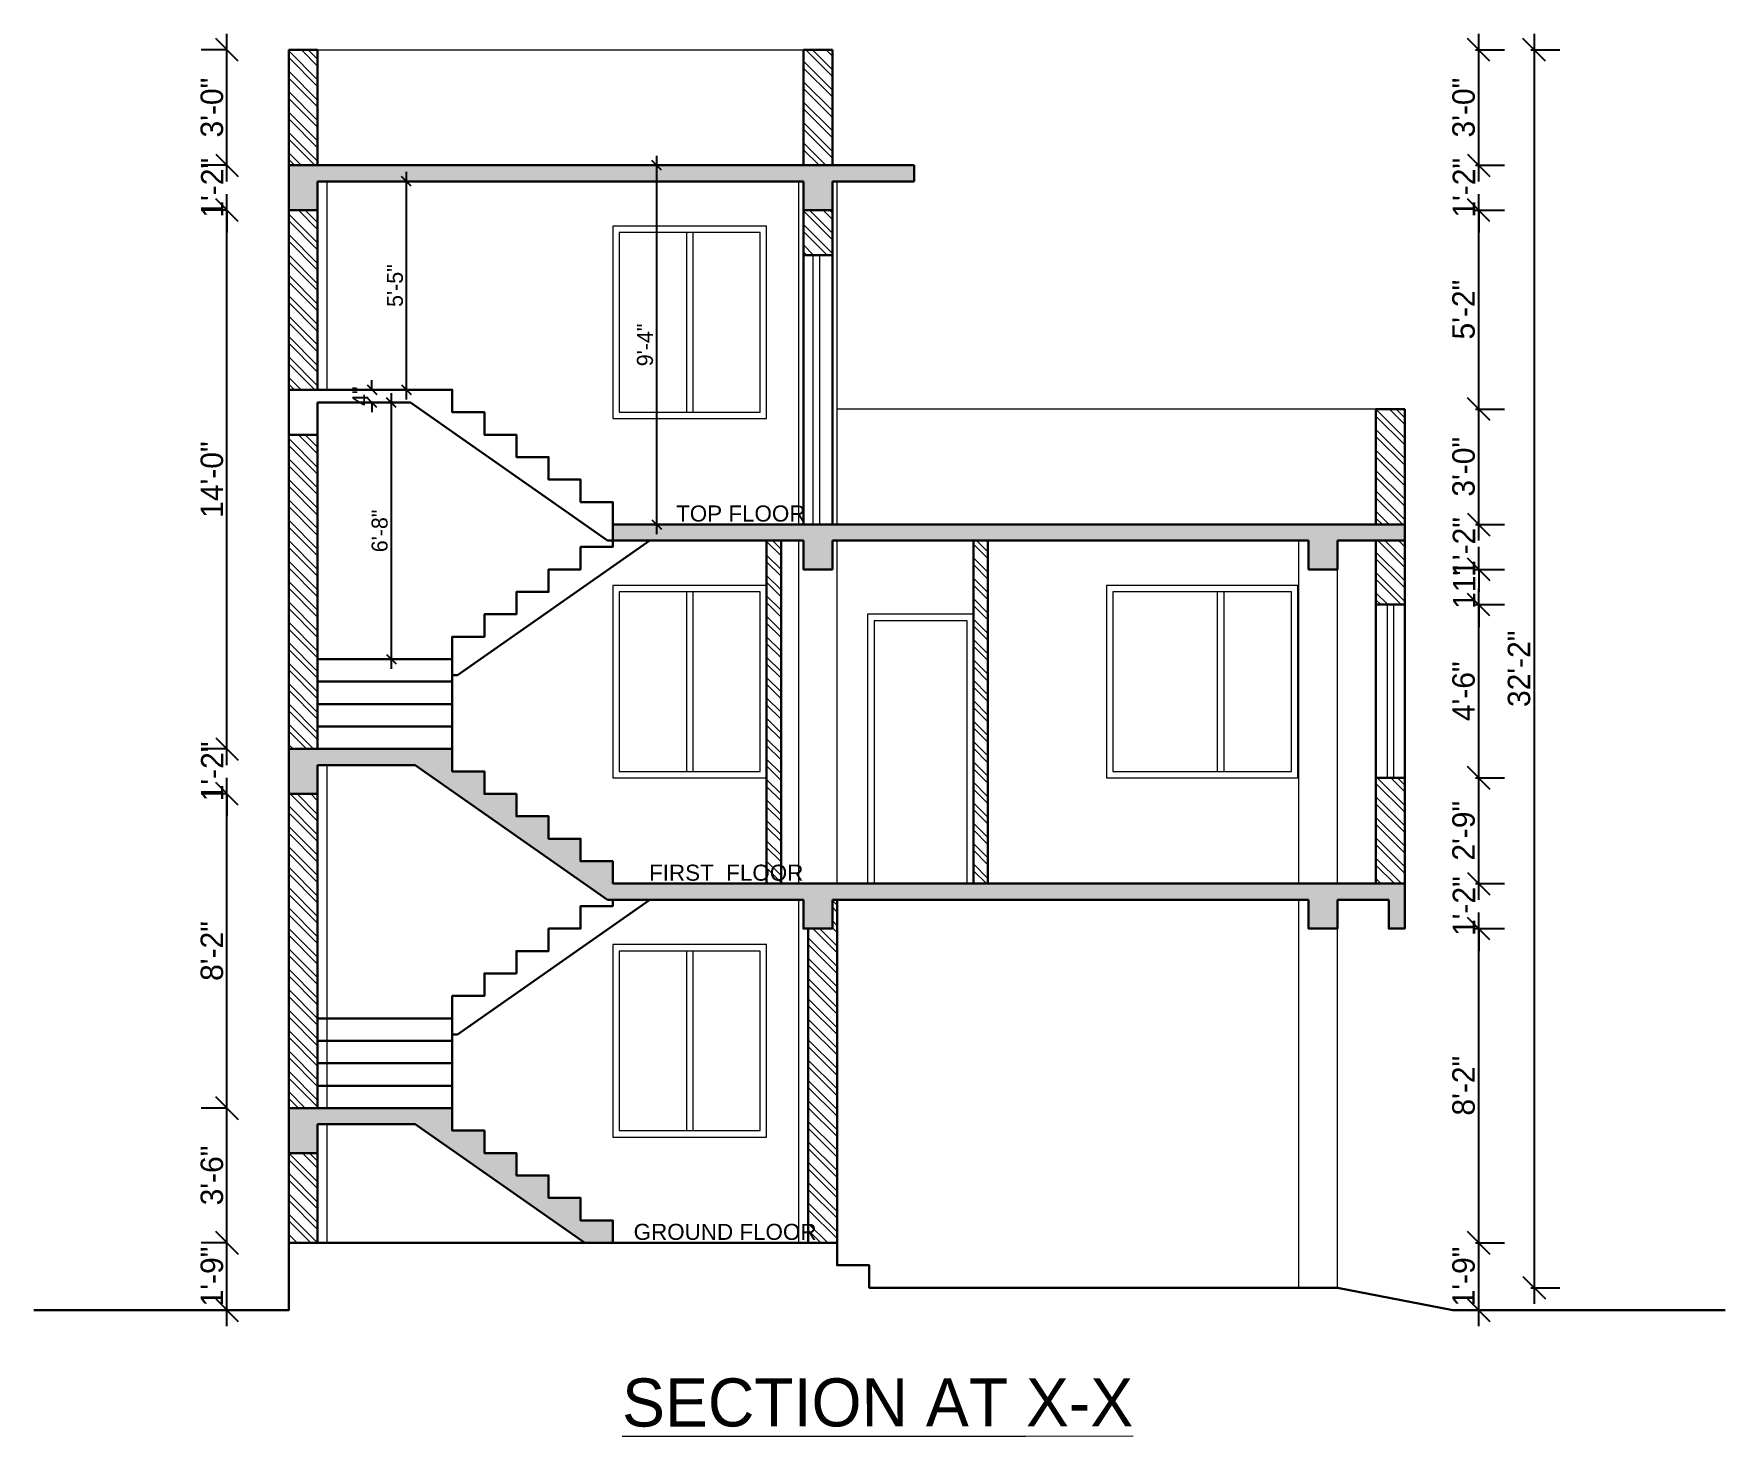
# Model space of a CAD drawing. Header units: inches. Extents: x 28835 to 36795, y -18828 to -9750.
# Drawn here: x 30045 to 30572, y -14167 to -13730 of the extents above; entities that cross this region are included whole.
import ezdxf

# ---------------------------------------------------------------- set-up
doc = ezdxf.new("R2010")
doc.units = ezdxf.units.IN
doc.header["$LTSCALE"] = 12
doc.header["$MEASUREMENT"] = 0
doc.layers.add('06. Text', color=114, linetype='Continuous')
for name, color, linetype, lineweight in [('dim', 85, 'Continuous', 9), ('dimention', 5, 'Continuous', 9), ('ele final', 145, 'Continuous', 20), ('Ha2', 31, 'Continuous', 0), ('Text', 7, 'Continuous', 5), ('Wall', 1, 'Continuous', 30), ('window', 6, 'Continuous', 9)]:
    doc.layers.add(name, color=color, linetype=linetype, lineweight=lineweight)
doc.styles.add('Bijay', font='', dxfattribs={"height": 8})
doc.styles.add('Times', font='GOTHIC.TTF')
doc.styles.get('Bijay').set_extended_font_data('Serifa BT')
doc.dimstyles.new('D50', dxfattribs={"dimtxt": 5, "dimasz": 3, "dimexe": 4, "dimexo": 12, "dimgap": 1, "dimtad": 1, "dimdec": 0, "dimzin": 3, "dimdsep": 46, "dimlunit": 4, "dimtxsty": 'Times', "dimblk": 'OBLIQUE', "dimcen": 0, "dimdle": 3, "dimaunit": 1, "dimadec": 3, "dimazin": 0, "dimtfac": 1, "dimtdec": 0, "dimtix": 1, "dimtofl": 0, "dimtmove": 1, "dimatfit": 0, "dimldrblk": 'OBLIQUE', "dimfxl": 12, "dimfxlon": 1, "dimtolj": 1, "dimtzin": 0, "dimarcsym": 0})
doc.dimstyles.new('D75', dxfattribs={"dimtxt": 7, "dimasz": 7, "dimexe": 8, "dimexo": 24, "dimgap": 1, "dimtad": 1, "dimdec": 1, "dimzin": 3, "dimdsep": 46, "dimlunit": 4, "dimtxsty": 'Times', "dimblk": 'OBLIQUE', "dimcen": 0, "dimdle": 5, "dimaunit": 1, "dimadec": 3, "dimazin": 0, "dimtfac": 1, "dimtdec": 1, "dimtix": 1, "dimtofl": 0, "dimtmove": 1, "dimatfit": 0, "dimldrblk": 'OBLIQUE', "dimfxl": 1, "dimfxlon": 1, "dimtolj": 1, "dimtzin": 0, "dimarcsym": 0})
pattern_1 = [(315, (-5899.7677, 9202.587), (3.1819805, 3.1819805), []), (315, (-5899.7677, 9200.4655), (3.1819805, 3.1819805), [])]

# ---------------------------------------------------------------- blocks, each defined once
blk = doc.blocks.new('_Oblique')
at = {"color": 0, "linetype": 'ByBlock', "lineweight": -2}
blk.add_line((-0.5, -0.5), (0.5, 0.5), dxfattribs=at)
blk = doc.blocks.new('*D866')
at = {"layer": 'Defpoints', "color": 0, "transparency": 16777216}
for p in [(30302.99, -14107.19), (30495.51, -14107.19), (30494.99, -14128.19)]:
    blk.add_point(p, dxfattribs=at)
at = {"layer": 'dimention', "color": 0, "lineweight": -2, "transparency": 16777216}
for p, q in [((30494.51, -14107.19), (30503.51, -14107.19)), ((30495.51, -14133.19), (30495.51, -14102.19)), ((30495.51, -14128.19), (30503.51, -14128.19))]:
    blk.add_line(p, q, dxfattribs=at)
at = {"layer": 'dimention', "color": 0, "lineweight": -2, "transparency": 16777216, "xscale": 7, "yscale": 7, "zscale": 7}
for p, rotation in [((30495.51, -14107.19), 90), ((30495.51, -14128.19), 270)]:
    blk.add_blockref('_Oblique', p, dxfattribs=dict(at, rotation=rotation))
at = {"layer": 'dimention', "color": 0, "transparency": 16777216, "insert": (30490.83, -14117.69), "char_height": 7, "attachment_point": 5, "rotation": 90, "style": 'Times'}
blk.add_mtext('\\A1;1\'-9"', dxfattribs=at)
blk = doc.blocks.new('*D867')
at = {"layer": 'Defpoints', "color": 0, "transparency": 16777216}
for p in [(30458.99, -14009.19), (30495.51, -14009.19), (30302.99, -14107.19)]:
    blk.add_point(p, dxfattribs=at)
at = {"layer": 'dimention', "color": 0, "lineweight": -2, "transparency": 16777216}
for p, q in [((30495.51, -14112.19), (30495.51, -14004.19)), ((30494.51, -14009.19), (30503.51, -14009.19)), ((30494.51, -14107.19), (30503.51, -14107.19))]:
    blk.add_line(p, q, dxfattribs=at)
at = {"layer": 'dimention', "color": 0, "lineweight": -2, "transparency": 16777216, "xscale": 7, "yscale": 7, "zscale": 7}
for p, rotation in [((30495.51, -14009.19), 90), ((30495.51, -14107.19), 270)]:
    blk.add_blockref('_Oblique', p, dxfattribs=dict(at, rotation=rotation))
at = {"layer": 'dimention', "color": 0, "transparency": 16777216, "insert": (30490.83, -14058.19), "char_height": 7, "attachment_point": 5, "rotation": 90, "style": 'Times'}
blk.add_mtext('\\A1;8\'-2"', dxfattribs=at)
blk = doc.blocks.new('*D869')
at = {"layer": 'Defpoints', "color": 0, "transparency": 16777216}
for p in [(30458.99, -13962.19), (30495.51, -13962.19), (30458.99, -13995.19)]:
    blk.add_point(p, dxfattribs=at)
at = {"layer": 'dimention', "color": 0, "lineweight": -2, "transparency": 16777216}
for p, q in [((30495.51, -14000.19), (30495.51, -13957.19)), ((30494.51, -13962.19), (30503.51, -13962.19)), ((30494.51, -13995.19), (30503.51, -13995.19))]:
    blk.add_line(p, q, dxfattribs=at)
at = {"layer": 'dimention', "color": 0, "lineweight": -2, "transparency": 16777216, "xscale": 7, "yscale": 7, "zscale": 7}
for p, rotation in [((30495.51, -13962.19), 90), ((30495.51, -13995.19), 270)]:
    blk.add_blockref('_Oblique', p, dxfattribs=dict(at, rotation=rotation))
at = {"layer": 'dimention', "color": 0, "transparency": 16777216, "insert": (30490.83, -13978.69), "char_height": 7, "attachment_point": 5, "rotation": 90, "style": 'Times'}
blk.add_mtext('\\A1;2\'-9"', dxfattribs=at)
blk = doc.blocks.new('*D868')
at = {"layer": 'Defpoints', "color": 0, "transparency": 16777216}
for p in [(30458.99, -13995.19), (30495.51, -13995.19), (30458.99, -14009.19)]:
    blk.add_point(p, dxfattribs=at)
at = {"layer": 'dimention', "color": 0, "lineweight": -2, "transparency": 16777216}
for p, q in [((30495.51, -13995.19), (30495.51, -13988.19)), ((30494.51, -13995.19), (30503.51, -13995.19)), ((30494.51, -14009.19), (30503.51, -14009.19)), ((30495.51, -14009.19), (30495.51, -14016.19))]:
    blk.add_line(p, q, dxfattribs=at)
at = {"layer": 'dimention', "color": 0, "lineweight": -2, "transparency": 16777216, "xscale": 7, "yscale": 7, "zscale": 7}
for p, rotation in [((30495.51, -13995.19), 270), ((30495.51, -14009.19), 90)]:
    blk.add_blockref('_Oblique', p, dxfattribs=dict(at, rotation=rotation))
at = {"layer": 'dimention', "color": 0, "transparency": 16777216, "insert": (30490.92, -14002.19), "char_height": 7, "attachment_point": 5, "rotation": 90, "style": 'Times'}
blk.add_mtext('\\A1;1\'-2"', dxfattribs=at)
blk = doc.blocks.new('*D871')
at = {"layer": 'Defpoints', "color": 0, "transparency": 16777216}
for p in [(30458.99, -13897.19), (30495.51, -13897.19), (30458.99, -13908.19)]:
    blk.add_point(p, dxfattribs=at)
at = {"layer": 'dimention', "color": 0, "lineweight": -2, "transparency": 16777216}
for p, q in [((30495.51, -13897.19), (30495.51, -13890.19)), ((30494.51, -13897.19), (30503.51, -13897.19)), ((30494.51, -13908.19), (30503.51, -13908.19)), ((30495.51, -13908.19), (30495.51, -13915.19))]:
    blk.add_line(p, q, dxfattribs=at)
at = {"layer": 'dimention', "color": 0, "lineweight": -2, "transparency": 16777216, "xscale": 7, "yscale": 7, "zscale": 7}
for p, rotation in [((30495.51, -13897.19), 270), ((30495.51, -13908.19), 90)]:
    blk.add_blockref('_Oblique', p, dxfattribs=dict(at, rotation=rotation))
at = {"layer": 'dimention', "color": 0, "transparency": 16777216, "insert": (30491.01, -13902.69), "char_height": 7, "attachment_point": 5, "rotation": 90, "style": 'Times'}
blk.add_mtext('\\A1;11"', dxfattribs=at)
blk = doc.blocks.new('*D870')
at = {"layer": 'Defpoints', "color": 0, "transparency": 16777216}
for p in [(30458.99, -13908.19), (30495.51, -13908.19), (30458.99, -13962.19)]:
    blk.add_point(p, dxfattribs=at)
at = {"layer": 'dimention', "color": 0, "lineweight": -2, "transparency": 16777216}
for p, q in [((30495.51, -13967.19), (30495.51, -13903.19)), ((30494.51, -13908.19), (30503.51, -13908.19)), ((30494.51, -13962.19), (30503.51, -13962.19))]:
    blk.add_line(p, q, dxfattribs=at)
at = {"layer": 'dimention', "color": 0, "lineweight": -2, "transparency": 16777216, "xscale": 7, "yscale": 7, "zscale": 7}
for p, rotation in [((30495.51, -13908.19), 90), ((30495.51, -13962.19), 270)]:
    blk.add_blockref('_Oblique', p, dxfattribs=dict(at, rotation=rotation))
at = {"layer": 'dimention', "color": 0, "transparency": 16777216, "insert": (30490.83, -13935.19), "char_height": 7, "attachment_point": 5, "rotation": 90, "style": 'Times'}
blk.add_mtext('\\A1;4\'-6"', dxfattribs=at)
blk = doc.blocks.new('*D872')
at = {"layer": 'Defpoints', "color": 0, "transparency": 16777216}
for p in [(30458.99, -13883.19), (30495.51, -13883.19), (30458.99, -13897.19)]:
    blk.add_point(p, dxfattribs=at)
at = {"layer": 'dimention', "color": 0, "lineweight": -2, "transparency": 16777216}
for p, q in [((30495.51, -13883.19), (30495.51, -13876.19)), ((30494.51, -13883.19), (30503.51, -13883.19)), ((30494.51, -13897.19), (30503.51, -13897.19)), ((30495.51, -13897.19), (30495.51, -13904.19))]:
    blk.add_line(p, q, dxfattribs=at)
at = {"layer": 'dimention', "color": 0, "lineweight": -2, "transparency": 16777216, "xscale": 7, "yscale": 7, "zscale": 7}
for p, rotation in [((30495.51, -13883.19), 270), ((30495.51, -13897.19), 90)]:
    blk.add_blockref('_Oblique', p, dxfattribs=dict(at, rotation=rotation))
at = {"layer": 'dimention', "color": 0, "transparency": 16777216, "insert": (30490.92, -13890.19), "char_height": 7, "attachment_point": 5, "rotation": 90, "style": 'Times'}
blk.add_mtext('\\A1;1\'-2"', dxfattribs=at)
blk = doc.blocks.new('*D873')
at = {"layer": 'Defpoints', "color": 0, "transparency": 16777216}
for p in [(30458.99, -13847.19), (30495.51, -13847.19), (30458.99, -13883.19)]:
    blk.add_point(p, dxfattribs=at)
at = {"layer": 'dimention', "color": 0, "lineweight": -2, "transparency": 16777216}
for p, q in [((30495.51, -13888.19), (30495.51, -13842.19)), ((30494.51, -13847.19), (30503.51, -13847.19)), ((30494.51, -13883.19), (30503.51, -13883.19))]:
    blk.add_line(p, q, dxfattribs=at)
at = {"layer": 'dimention', "color": 0, "lineweight": -2, "transparency": 16777216, "xscale": 7, "yscale": 7, "zscale": 7}
for p, rotation in [((30495.51, -13847.19), 90), ((30495.51, -13883.19), 270)]:
    blk.add_blockref('_Oblique', p, dxfattribs=dict(at, rotation=rotation))
at = {"layer": 'dimention', "color": 0, "transparency": 16777216, "insert": (30490.83, -13865.19), "char_height": 7, "attachment_point": 5, "rotation": 90, "style": 'Times'}
blk.add_mtext('\\A1;3\'-0"', dxfattribs=at)
blk = doc.blocks.new('*D874')
at = {"layer": 'Defpoints', "color": 0, "transparency": 16777216}
for p in [(30105.21, -14107.19), (30123.43, -14107.19), (30123.43, -14128.19)]:
    blk.add_point(p, dxfattribs=at)
at = {"layer": 'dimention', "color": 0, "lineweight": -2, "transparency": 16777216}
for p, q in [((30105.21, -14107.19), (30097.21, -14107.19)), ((30105.21, -14133.19), (30105.21, -14102.19)), ((30105.21, -14128.19), (30097.21, -14128.19))]:
    blk.add_line(p, q, dxfattribs=at)
at = {"layer": 'dimention', "color": 0, "lineweight": -2, "transparency": 16777216, "xscale": 7, "yscale": 7, "zscale": 7}
for p, rotation in [((30105.21, -14107.19), 90), ((30105.21, -14128.19), 270)]:
    blk.add_blockref('_Oblique', p, dxfattribs=dict(at, rotation=rotation))
at = {"layer": 'dimention', "color": 0, "transparency": 16777216, "insert": (30100.54, -14117.69), "char_height": 7, "attachment_point": 5, "rotation": 90, "style": 'Times'}
blk.add_mtext('\\A1;1\'-9"', dxfattribs=at)
blk = doc.blocks.new('*D875')
at = {"layer": 'Defpoints', "color": 0, "transparency": 16777216}
for p in [(30105.21, -14065.19), (30123.43, -14065.19), (30123.43, -14107.19)]:
    blk.add_point(p, dxfattribs=at)
at = {"layer": 'dimention', "color": 0, "lineweight": -2, "transparency": 16777216}
for p, q in [((30105.21, -14065.19), (30097.21, -14065.19)), ((30105.21, -14112.19), (30105.21, -14060.19)), ((30105.21, -14107.19), (30097.21, -14107.19))]:
    blk.add_line(p, q, dxfattribs=at)
at = {"layer": 'dimention', "color": 0, "lineweight": -2, "transparency": 16777216, "xscale": 7, "yscale": 7, "zscale": 7}
for p, rotation in [((30105.21, -14065.19), 90), ((30105.21, -14107.19), 270)]:
    blk.add_blockref('_Oblique', p, dxfattribs=dict(at, rotation=rotation))
at = {"layer": 'dimention', "color": 0, "transparency": 16777216, "insert": (30100.54, -14086.19), "char_height": 7, "attachment_point": 5, "rotation": 90, "style": 'Times'}
blk.add_mtext('\\A1;3\'-6"', dxfattribs=at)
blk = doc.blocks.new('*D876')
at = {"layer": 'Defpoints', "color": 0, "transparency": 16777216}
for p in [(30105.21, -13967.19), (30123.43, -13967.19), (30123.43, -14065.19)]:
    blk.add_point(p, dxfattribs=at)
at = {"layer": 'dimention', "color": 0, "lineweight": -2, "transparency": 16777216}
for p, q in [((30105.21, -14070.19), (30105.21, -13962.19)), ((30105.21, -13967.19), (30097.21, -13967.19)), ((30105.21, -14065.19), (30097.21, -14065.19))]:
    blk.add_line(p, q, dxfattribs=at)
at = {"layer": 'dimention', "color": 0, "lineweight": -2, "transparency": 16777216, "xscale": 7, "yscale": 7, "zscale": 7}
for p, rotation in [((30105.21, -13967.19), 90), ((30105.21, -14065.19), 270)]:
    blk.add_blockref('_Oblique', p, dxfattribs=dict(at, rotation=rotation))
at = {"layer": 'dimention', "color": 0, "transparency": 16777216, "insert": (30100.54, -14016.19), "char_height": 7, "attachment_point": 5, "rotation": 90, "style": 'Times'}
blk.add_mtext('\\A1;8\'-2"', dxfattribs=at)
blk = doc.blocks.new('*D877')
at = {"layer": 'Defpoints', "color": 0, "transparency": 16777216}
for p in [(30105.21, -13953.19), (30123.43, -13953.19), (30123.43, -13967.19)]:
    blk.add_point(p, dxfattribs=at)
at = {"layer": 'dimention', "color": 0, "lineweight": -2, "transparency": 16777216}
for p, q in [((30105.21, -13953.19), (30105.21, -13946.19)), ((30105.21, -13953.19), (30097.21, -13953.19)), ((30105.21, -13967.19), (30097.21, -13967.19)), ((30105.21, -13967.19), (30105.21, -13974.19))]:
    blk.add_line(p, q, dxfattribs=at)
at = {"layer": 'dimention', "color": 0, "lineweight": -2, "transparency": 16777216, "xscale": 7, "yscale": 7, "zscale": 7}
for p, rotation in [((30105.21, -13953.19), 270), ((30105.21, -13967.19), 90)]:
    blk.add_blockref('_Oblique', p, dxfattribs=dict(at, rotation=rotation))
at = {"layer": 'dimention', "color": 0, "transparency": 16777216, "insert": (30100.63, -13960.19), "char_height": 7, "attachment_point": 5, "rotation": 90, "style": 'Times'}
blk.add_mtext('\\A1;1\'-2"', dxfattribs=at)
blk = doc.blocks.new('*D878')
at = {"layer": 'Defpoints', "color": 0, "transparency": 16777216}
for p in [(30105.21, -13785.19), (30123.43, -13785.19), (30123.43, -13953.19)]:
    blk.add_point(p, dxfattribs=at)
at = {"layer": 'dimention', "color": 0, "lineweight": -2, "transparency": 16777216}
for p, q in [((30105.21, -13958.19), (30105.21, -13780.19)), ((30105.21, -13785.19), (30097.21, -13785.19)), ((30105.21, -13953.19), (30097.21, -13953.19))]:
    blk.add_line(p, q, dxfattribs=at)
at = {"layer": 'dimention', "color": 0, "lineweight": -2, "transparency": 16777216, "xscale": 7, "yscale": 7, "zscale": 7}
for p, rotation in [((30105.21, -13785.19), 90), ((30105.21, -13953.19), 270)]:
    blk.add_blockref('_Oblique', p, dxfattribs=dict(at, rotation=rotation))
at = {"layer": 'dimention', "color": 0, "transparency": 16777216, "insert": (30100.54, -13869.19), "char_height": 7, "attachment_point": 5, "rotation": 90, "style": 'Times'}
blk.add_mtext('\\A1;14\'-0"', dxfattribs=at)
blk = doc.blocks.new('*D879')
at = {"layer": 'Defpoints', "color": 0, "transparency": 16777216}
for p in [(30105.21, -13771.19), (30123.43, -13771.19), (30123.43, -13785.19)]:
    blk.add_point(p, dxfattribs=at)
at = {"layer": 'dimention', "color": 0, "lineweight": -2, "transparency": 16777216}
for p, q in [((30105.21, -13771.19), (30105.21, -13764.19)), ((30105.21, -13771.19), (30097.21, -13771.19)), ((30105.21, -13785.19), (30097.21, -13785.19)), ((30105.21, -13785.19), (30105.21, -13792.19))]:
    blk.add_line(p, q, dxfattribs=at)
at = {"layer": 'dimention', "color": 0, "lineweight": -2, "transparency": 16777216, "xscale": 7, "yscale": 7, "zscale": 7}
for p, rotation in [((30105.21, -13771.19), 270), ((30105.21, -13785.19), 90)]:
    blk.add_blockref('_Oblique', p, dxfattribs=dict(at, rotation=rotation))
at = {"layer": 'dimention', "color": 0, "transparency": 16777216, "insert": (30100.63, -13778.19), "char_height": 7, "attachment_point": 5, "rotation": 90, "style": 'Times'}
blk.add_mtext('\\A1;1\'-2"', dxfattribs=at)
blk = doc.blocks.new('*D880')
at = {"layer": 'Defpoints', "color": 0, "transparency": 16777216}
for p in [(30105.21, -13735.19), (30123.43, -13735.19), (30123.43, -13771.19)]:
    blk.add_point(p, dxfattribs=at)
at = {"layer": 'dimention', "color": 0, "lineweight": -2, "transparency": 16777216}
for p, q in [((30105.21, -13776.19), (30105.21, -13730.19)), ((30105.21, -13735.19), (30097.21, -13735.19)), ((30105.21, -13771.19), (30097.21, -13771.19))]:
    blk.add_line(p, q, dxfattribs=at)
at = {"layer": 'dimention', "color": 0, "lineweight": -2, "transparency": 16777216, "xscale": 7, "yscale": 7, "zscale": 7}
for p, rotation in [((30105.21, -13735.19), 90), ((30105.21, -13771.19), 270)]:
    blk.add_blockref('_Oblique', p, dxfattribs=dict(at, rotation=rotation))
at = {"layer": 'dimention', "color": 0, "transparency": 16777216, "insert": (30100.54, -13753.19), "char_height": 7, "attachment_point": 5, "rotation": 90, "style": 'Times'}
blk.add_mtext('\\A1;3\'-0"', dxfattribs=at)
blk = doc.blocks.new('*D881')
at = {"layer": 'Defpoints', "color": 0, "ltscale": 12, "transparency": 16777216}
for p in [(30293.98, -13785.19), (30495.51, -13785.19), (30458.99, -13847.19)]:
    blk.add_point(p, dxfattribs=at)
at = {"layer": 'dimention', "color": 0, "lineweight": -2, "ltscale": 12, "transparency": 16777216}
for p, q in [((30495.51, -13852.19), (30495.51, -13780.19)), ((30494.51, -13785.19), (30503.51, -13785.19)), ((30494.51, -13847.19), (30503.51, -13847.19))]:
    blk.add_line(p, q, dxfattribs=at)
at = {"layer": 'dimention', "color": 0, "lineweight": -2, "ltscale": 12, "transparency": 16777216, "xscale": 7, "yscale": 7, "zscale": 7}
for p, rotation in [((30495.51, -13785.19), 90), ((30495.51, -13847.19), 270)]:
    blk.add_blockref('_Oblique', p, dxfattribs=dict(at, rotation=rotation))
at = {"layer": 'dimention', "color": 0, "ltscale": 12, "transparency": 16777216, "insert": (30490.83, -13816.19), "char_height": 7, "attachment_point": 5, "rotation": 90, "style": 'Times'}
blk.add_mtext('\\A1;5\'-2"', dxfattribs=at)
blk = doc.blocks.new('*D882')
at = {"layer": 'Defpoints', "color": 0, "ltscale": 12, "transparency": 16777216}
for p in [(30319.48, -13771.19), (30495.51, -13771.19), (30293.98, -13785.19)]:
    blk.add_point(p, dxfattribs=at)
at = {"layer": 'dimention', "color": 0, "lineweight": -2, "ltscale": 12, "transparency": 16777216}
for p, q in [((30495.51, -13771.19), (30495.51, -13764.19)), ((30494.51, -13771.19), (30503.51, -13771.19)), ((30494.51, -13785.19), (30503.51, -13785.19)), ((30495.51, -13785.19), (30495.51, -13792.19))]:
    blk.add_line(p, q, dxfattribs=at)
at = {"layer": 'dimention', "color": 0, "lineweight": -2, "ltscale": 12, "transparency": 16777216, "xscale": 7, "yscale": 7, "zscale": 7}
for p, rotation in [((30495.51, -13771.19), 270), ((30495.51, -13785.19), 90)]:
    blk.add_blockref('_Oblique', p, dxfattribs=dict(at, rotation=rotation))
at = {"layer": 'dimention', "color": 0, "ltscale": 12, "transparency": 16777216, "insert": (30490.92, -13778.19), "char_height": 7, "attachment_point": 5, "rotation": 90, "style": 'Times'}
blk.add_mtext('\\A1;1\'-2"', dxfattribs=at)
blk = doc.blocks.new('*D883')
at = {"layer": 'Defpoints', "color": 0, "ltscale": 12, "transparency": 16777216}
for p in [(30293.98, -13735.19), (30495.51, -13735.19), (30319.48, -13771.19)]:
    blk.add_point(p, dxfattribs=at)
at = {"layer": 'dimention', "color": 0, "lineweight": -2, "ltscale": 12, "transparency": 16777216}
for p, q in [((30495.51, -13776.19), (30495.51, -13730.19)), ((30494.51, -13735.19), (30503.51, -13735.19)), ((30494.51, -13771.19), (30503.51, -13771.19))]:
    blk.add_line(p, q, dxfattribs=at)
at = {"layer": 'dimention', "color": 0, "lineweight": -2, "ltscale": 12, "transparency": 16777216, "xscale": 7, "yscale": 7, "zscale": 7}
for p, rotation in [((30495.51, -13735.19), 90), ((30495.51, -13771.19), 270)]:
    blk.add_blockref('_Oblique', p, dxfattribs=dict(at, rotation=rotation))
at = {"layer": 'dimention', "color": 0, "ltscale": 12, "transparency": 16777216, "insert": (30490.83, -13753.19), "char_height": 7, "attachment_point": 5, "rotation": 90, "style": 'Times'}
blk.add_mtext('\\A1;3\'-0"', dxfattribs=at)
blk = doc.blocks.new('*D884')
at = {"layer": 'Defpoints', "color": 0, "ltscale": 12, "transparency": 16777216}
for p in [(30293.98, -13735.19), (30305.48, -14121.19), (30512.81, -14121.19)]:
    blk.add_point(p, dxfattribs=at)
at = {"layer": 'dimention', "color": 0, "lineweight": -2, "ltscale": 12, "transparency": 16777216}
for p, q in [((30512.81, -13730.19), (30512.81, -14126.19)), ((30511.81, -13735.19), (30520.81, -13735.19)), ((30511.81, -14121.19), (30520.81, -14121.19))]:
    blk.add_line(p, q, dxfattribs=at)
at = {"layer": 'dimention', "color": 0, "lineweight": -2, "ltscale": 12, "transparency": 16777216, "xscale": 7, "yscale": 7, "zscale": 7}
for p, rotation in [((30512.81, -13735.19), 90), ((30512.81, -14121.19), 270)]:
    blk.add_blockref('_Oblique', p, dxfattribs=dict(at, rotation=rotation))
at = {"layer": 'dimention', "color": 0, "ltscale": 12, "transparency": 16777216, "insert": (30508.13, -13928.19), "char_height": 7, "attachment_point": 5, "rotation": 90, "style": 'Times'}
blk.add_mtext('\\A1;32\'-2"', dxfattribs=at)
blk = doc.blocks.new('*D886')
at = {"layer": 'Defpoints', "color": 0, "ltscale": 12, "transparency": 16777216}
for p in [(30156.47, -13845.19), (30162.47, -13845.19), (30175.48, -13925.19)]:
    blk.add_point(p, dxfattribs=at)
at = {"layer": 'dim', "color": 0, "lineweight": -2, "ltscale": 12, "transparency": 16777216}
for p, q in [((30156.47, -13928.19), (30156.47, -13842.19)), ((30156.47, -13845.19), (30152.47, -13845.19)), ((30163.48, -13925.19), (30152.47, -13925.19))]:
    blk.add_line(p, q, dxfattribs=at)
at = {"layer": 'dim', "color": 0, "lineweight": -2, "ltscale": 12, "transparency": 16777216, "xscale": 3, "yscale": 3, "zscale": 3}
for p, rotation in [((30156.47, -13845.19), 90), ((30156.47, -13925.19), 270)]:
    blk.add_blockref('_Oblique', p, dxfattribs=dict(at, rotation=rotation))
at = {"layer": 'dim', "color": 0, "ltscale": 12, "transparency": 16777216, "insert": (30152.84, -13885.19), "char_height": 5, "attachment_point": 5, "rotation": 90, "style": 'Times'}
blk.add_mtext('\\A1;6\'-8"', dxfattribs=at)
blk = doc.blocks.new('*D887')
at = {"layer": 'Defpoints', "color": 0, "ltscale": 12, "transparency": 16777216}
for p in [(30161.16, -13776.19), (30175.48, -13776.19), (30175.48, -13841.19)]:
    blk.add_point(p, dxfattribs=at)
at = {"layer": 'dim', "color": 0, "lineweight": -2, "ltscale": 12, "transparency": 16777216}
for p, q in [((30161.16, -13844.19), (30161.16, -13773.19)), ((30163.48, -13776.19), (30157.16, -13776.19)), ((30163.48, -13841.19), (30157.16, -13841.19))]:
    blk.add_line(p, q, dxfattribs=at)
at = {"layer": 'dim', "color": 0, "lineweight": -2, "ltscale": 12, "transparency": 16777216, "xscale": 3, "yscale": 3, "zscale": 3}
for p, rotation in [((30161.16, -13776.19), 90), ((30161.16, -13841.19), 270)]:
    blk.add_blockref('_Oblique', p, dxfattribs=dict(at, rotation=rotation))
at = {"layer": 'dim', "color": 0, "ltscale": 12, "transparency": 16777216, "insert": (30157.6, -13808.69), "char_height": 5, "attachment_point": 5, "rotation": 90, "style": 'Times'}
blk.add_mtext('\\A1;5\'-5"', dxfattribs=at)
blk = doc.blocks.new('*D885')
at = {"layer": 'Defpoints', "color": 0, "ltscale": 12, "transparency": 16777216}
for p in [(30150.41, -13841.19), (30162.47, -13841.19), (30162.47, -13845.19)]:
    blk.add_point(p, dxfattribs=at)
at = {"layer": 'dim', "color": 0, "lineweight": -2, "ltscale": 12, "transparency": 16777216}
for p, q in [((30150.41, -13841.19), (30150.41, -13838.19)), ((30150.47, -13841.19), (30146.41, -13841.19)), ((30150.47, -13845.19), (30146.41, -13845.19)), ((30150.41, -13845.19), (30150.41, -13848.19))]:
    blk.add_line(p, q, dxfattribs=at)
at = {"layer": 'dim', "color": 0, "lineweight": -2, "ltscale": 12, "transparency": 16777216, "xscale": 3, "yscale": 3, "zscale": 3}
for p, rotation in [((30150.41, -13841.19), 270), ((30150.41, -13845.19), 90)]:
    blk.add_blockref('_Oblique', p, dxfattribs=dict(at, rotation=rotation))
at = {"layer": 'dim', "color": 0, "ltscale": 12, "transparency": 16777216, "insert": (30146.84, -13843.19), "char_height": 5, "attachment_point": 5, "rotation": 90, "style": 'Times'}
blk.add_mtext('\\A1;4"', dxfattribs=at)
blk = doc.blocks.new('*D888')
at = {"layer": 'Defpoints', "color": 0, "ltscale": 12, "transparency": 16777216}
for p in [(30225.48, -13771.19), (30239.21, -13771.19), (30225.48, -13883.19)]:
    blk.add_point(p, dxfattribs=at)
at = {"layer": 'dim', "color": 0, "lineweight": -2, "ltscale": 12, "transparency": 16777216}
for p, q in [((30239.21, -13886.19), (30239.21, -13768.19)), ((30237.48, -13771.19), (30243.21, -13771.19)), ((30237.48, -13883.19), (30243.21, -13883.19))]:
    blk.add_line(p, q, dxfattribs=at)
at = {"layer": 'dim', "color": 0, "lineweight": -2, "ltscale": 12, "transparency": 16777216, "xscale": 3, "yscale": 3, "zscale": 3}
for p, rotation in [((30239.21, -13771.19), 90), ((30239.21, -13883.19), 270)]:
    blk.add_blockref('_Oblique', p, dxfattribs=dict(at, rotation=rotation))
at = {"layer": 'dim', "color": 0, "ltscale": 12, "transparency": 16777216, "insert": (30235.58, -13827.19), "char_height": 5, "attachment_point": 5, "rotation": 90, "style": 'Times'}
blk.add_mtext('\\A1;9\'-4"', dxfattribs=at)

msp = doc.modelspace()

# ---------------------------------------------------------------- hatches: boundary and pattern name
at = {"layer": 'Ha2', "ltscale": 12}
h = msp.add_hatch(dxfattribs=at)
h.set_pattern_fill('ANSI32', color=256, scale=12, angle=270, style=0)
h.set_pattern_definition([(315, (-365.4214, -6162.211), (3.1819805, 3.1819805), []), (315, (-365.4214, -6164.3325), (3.1819805, 3.1819805), [])])
h.paths.add_polyline_path([(30133.48, -14079.19), (30124.48, -14079.19), (30124.48, -14107.19), (30133.48, -14107.19)])
h.paths.add_polyline_path([(30133.48, -13967.19), (30124.48, -13967.19), (30124.48, -14065.19), (30133.48, -14065.19)])
h.paths.add_polyline_path([(30133.48, -13735.19), (30124.48, -13735.19), (30124.48, -13771.19), (30133.48, -13771.19)])
h.paths.add_polyline_path([(30124.48, -13841.19), (30133.48, -13841.19), (30133.48, -13785.19), (30124.48, -13785.19)])
h.paths.add_polyline_path([(30133.48, -13855.19), (30124.48, -13855.19), (30124.48, -13953.19), (30133.48, -13953.19)])
h = msp.add_hatch(dxfattribs=at)
h.set_pattern_fill('ANSI32', color=256, scale=12, angle=270, style=0)
h.set_pattern_definition(pattern_1)
h.paths.add_polyline_path([(30293.98, -13735.19), (30284.98, -13735.19), (30284.98, -13771.19), (30293.98, -13771.19)])
for points in [[(30319.48, -13771.19), (30124.48, -13771.19), (30124.48, -13785.19), (30133.48, -13785.19), (30133.48, -13776.19), (30284.98, -13776.19), (30284.98, -13785.19), (30293.98, -13785.19), (30293.98, -13776.19), (30319.48, -13776.19)], [(30472.48, -13883.19), (30225.48, -13883.19), (30225.48, -13888.19), (30284.98, -13888.19), (30284.98, -13897.19), (30293.98, -13897.19), (30293.98, -13888.19), (30442.48, -13888.19), (30442.48, -13897.19), (30451.48, -13897.19), (30451.48, -13888.19), (30472.48, -13888.19)], [(30472.48, -13995.19), (30225.48, -13995.19), (30225.48, -13988.19), (30215.48, -13988.19), (30215.48, -13981.19), (30205.48, -13981.19), (30205.48, -13974.19), (30195.48, -13974.19), (30195.48, -13967.19), (30185.48, -13967.19), (30185.48, -13960.19), (30175.48, -13960.19), (30175.48, -13953.19), (30124.48, -13953.19), (30124.48, -13967.19), (30133.48, -13967.19), (30133.48, -13958.19), (30163.9, -13958.19), (30223.9, -14000.19), (30284.98, -14000.19), (30284.98, -14009.19), (30293.98, -14009.19), (30293.98, -14000.19), (30442.48, -14000.19), (30442.48, -14009.19), (30451.48, -14009.19), (30451.48, -14000.19), (30467.48, -14000.19), (30467.48, -14009.19), (30472.48, -14009.19)], [(30185.48, -14072.19), (30175.48, -14072.19), (30175.48, -14065.19), (30124.48, -14065.19), (30124.48, -14079.19), (30133.48, -14079.19), (30133.48, -14070.19), (30163.9, -14070.19), (30216.76, -14107.19), (30225.48, -14107.19), (30225.48, -14100.19), (30215.48, -14100.19), (30215.48, -14093.19), (30205.48, -14093.19), (30205.48, -14086.19), (30195.48, -14086.19), (30195.48, -14079.19), (30185.48, -14079.19)]]:
    msp.add_hatch(color=256, dxfattribs=at).paths.add_polyline_path(points)
h = msp.add_hatch(dxfattribs=at)
h.set_pattern_fill('ANSI32', color=256, scale=12, angle=270, style=0)
h.set_pattern_definition(pattern_1)
h.paths.add_polyline_path([(30293.98, -13785.19), (30284.98, -13785.19), (30284.98, -13799.19), (30293.98, -13799.19)])
h = msp.add_hatch(dxfattribs=at)
h.set_pattern_fill('ANSI32', color=256, scale=12, angle=270, style=0)
h.set_pattern_definition(pattern_1)
h.paths.add_polyline_path([(30472.48, -13847.19), (30463.48, -13847.19), (30463.48, -13883.19), (30472.48, -13883.19)])
h = msp.add_hatch(dxfattribs=at)
h.set_pattern_fill('ANSI32', color=256, scale=12, angle=270, style=0)
h.set_pattern_definition(pattern_1)
h.paths.add_polyline_path([(30277.98, -13888.19), (30273.48, -13888.19), (30273.48, -13995.19), (30277.98, -13995.19)])
h.paths.add_polyline_path([(30342.48, -13888.19), (30337.98, -13888.19), (30337.98, -13995.19), (30342.48, -13995.19)])
h.paths.add_polyline_path([(30235.91, -13987.96), (30285.87, -13987.96), (30285.87, -13995.63), (30235.91, -13995.63)], flags=9)
h = msp.add_hatch(dxfattribs=at)
h.set_pattern_fill('ANSI32', color=256, scale=12, angle=270, style=0)
h.set_pattern_definition(pattern_1)
h.paths.add_polyline_path([(30472.48, -13888.19), (30463.48, -13888.19), (30463.48, -13908.19), (30472.48, -13908.19)])
h.paths.add_polyline_path([(30472.48, -13962.19), (30463.48, -13962.19), (30463.48, -13995.19), (30472.48, -13995.19)])
h = msp.add_hatch(dxfattribs=at)
h.set_pattern_fill('ANSI32', color=256, scale=12, angle=270, style=0)
h.set_pattern_definition([(315, (6908.372, -3610.048), (3.1819805, 3.1819805), []), (315, (6908.372, -3612.1694), (3.1819805, 3.1819805), [])])
h.paths.add_polyline_path([(30295.48, -14000.19), (30293.98, -14000.19), (30293.98, -14009.19), (30286.48, -14009.19), (30286.48, -14107.19), (30295.48, -14107.19)])

# ---------------------------------------------------------------- linework, layer by layer
at = {"layer": 'ele final', "ltscale": 12}
for p, q in [((30133.48, -13735.19), (30284.98, -13735.19)), ((30136.48, -13841.19), (30136.48, -13776.19)), ((30283.48, -13883.19), (30283.48, -13776.19)), ((30295.48, -13883.19), (30295.48, -13776.19)), ((30463.48, -13847.19), (30295.48, -13847.19)), ((30283.48, -13995.19), (30283.48, -13888.19)), ((30295.48, -13995.19), (30295.48, -13888.19)), ((30439.48, -13995.19), (30439.48, -13888.19)), ((30451.48, -13995.19), (30451.48, -13888.19)), ((30136.48, -14065.19), (30136.48, -13958.19)), ((30283.48, -14107.19), (30283.48, -14000.19)), ((30439.48, -14121.19), (30439.48, -14000.19)), ((30451.48, -14121.19), (30451.48, -14009.19)), ((30136.48, -14107.19), (30136.48, -14070.19))]:
    msp.add_line(p, q, dxfattribs=at)
at = {"layer": 'Wall'}
for p, q in [((30124.48, -14128.19), (30124.48, -13735.19)), ((30133.48, -13771.19), (30133.48, -13735.19)), ((30133.48, -13841.19), (30133.48, -13776.19)), ((30463.48, -13883.19), (30463.48, -13847.19)), ((30472.48, -13883.19), (30472.48, -13847.19)), ((30133.48, -13953.19), (30133.48, -13855.19)), ((30133.48, -14065.19), (30133.48, -13958.19)), ((30133.48, -14107.19), (30133.48, -14070.19))]:
    msp.add_line(p, q, dxfattribs=at)
at = {"layer": 'Wall', "ltscale": 12}
for p, q in [((30133.48, -13735.19), (30124.48, -13735.19)), ((30284.98, -13771.19), (30284.98, -13735.19)), ((30293.98, -13735.19), (30284.98, -13735.19)), ((30293.98, -13771.19), (30293.98, -13735.19)), ((30124.48, -13771.19), (30319.48, -13771.19)), ((30319.48, -13771.19), (30319.48, -13776.19)), ((30133.48, -13776.19), (30284.98, -13776.19)), ((30284.98, -13883.19), (30284.98, -13776.19)), ((30293.98, -13776.19), (30319.48, -13776.19)), ((30293.98, -13883.19), (30293.98, -13776.19)), ((30284.98, -13799.19), (30293.98, -13799.19)), ((30463.48, -13847.19), (30472.48, -13847.19)), ((30225.48, -13883.19), (30472.48, -13883.19)), ((30472.48, -13995.19), (30472.48, -13883.19)), ((30225.48, -13888.19), (30284.98, -13888.19)), ((30273.48, -13888.19), (30273.48, -13995.19)), ((30277.98, -13888.19), (30277.98, -13995.19)), ((30293.98, -13888.19), (30442.48, -13888.19)), ((30337.98, -13995.19), (30337.98, -13888.19)), ((30342.48, -13995.19), (30342.48, -13888.19)), ((30451.48, -13888.19), (30472.48, -13888.19)), ((30463.48, -13995.19), (30463.48, -13888.19)), ((30463.48, -13908.19), (30472.48, -13908.19)), ((30175.48, -13918.19), (30175.48, -13960.19)), ((30463.48, -13962.19), (30472.48, -13962.19)), ((30225.48, -13995.19), (30472.48, -13995.19)), ((30472.48, -14000.19), (30472.48, -13995.19)), ((30295.48, -14107.19), (30295.48, -14000.19)), ((30286.48, -14107.19), (30286.48, -14009.19)), ((30175.48, -14030.19), (30175.48, -14072.19))]:
    msp.add_line(p, q, dxfattribs=at)
for points in [[(30133.48, -13776.19), (30133.48, -13785.19), (30124.48, -13785.19), (30124.48, -13776.19)], [(30293.98, -13776.19), (30293.98, -13785.19), (30284.98, -13785.19), (30284.98, -13776.19)], [(30225.48, -13883.19), (30225.48, -13876.19), (30215.48, -13876.19), (30215.48, -13869.19), (30205.48, -13869.19), (30205.48, -13862.19), (30195.48, -13862.19), (30195.48, -13855.19), (30185.48, -13855.19), (30185.48, -13848.19), (30175.48, -13848.19), (30175.48, -13841.19), (30124.48, -13841.19)], [(30284.98, -13888.19), (30223.9, -13888.19), (30162.47, -13845.19), (30133.48, -13845.19), (30133.48, -13855.19), (30124.48, -13855.19), (30124.48, -13846.19)], [(30225.48, -13883.19), (30225.48, -13890.19), (30215.48, -13890.19), (30215.48, -13897.19), (30205.48, -13897.19), (30205.48, -13904.19), (30195.48, -13904.19), (30195.48, -13911.19), (30185.48, -13911.19), (30185.48, -13918.19), (30175.48, -13918.19), (30175.48, -13925.19), (30133.48, -13925.19)], [(30237.06, -13888.19), (30177.06, -13930.19), (30175.48, -13930.19)], [(30293.98, -13888.19), (30293.98, -13897.19), (30284.98, -13897.19), (30284.98, -13888.19)], [(30451.48, -13888.19), (30451.48, -13897.19), (30442.48, -13897.19), (30442.48, -13888.19)], [(30175.48, -13932.19), (30133.48, -13932.19)], [(30175.48, -13939.19), (30133.48, -13939.19)], [(30175.48, -13946.19), (30133.48, -13946.19)], [(30225.48, -13995.19), (30225.48, -13988.19), (30215.48, -13988.19), (30215.48, -13981.19), (30205.48, -13981.19), (30205.48, -13974.19), (30195.48, -13974.19), (30195.48, -13967.19), (30185.48, -13967.19), (30185.48, -13960.19), (30175.48, -13960.19), (30175.48, -13953.19), (30124.48, -13953.19)], [(30133.48, -13958.19), (30133.48, -13967.19), (30124.48, -13967.19), (30124.48, -13958.19)], [(30284.98, -14000.19), (30223.9, -14000.19), (30163.9, -13958.19), (30133.48, -13958.19)], [(30472.48, -13995.19), (30472.48, -14009.19), (30467.48, -14009.19), (30467.48, -14000.19)], [(30225.48, -14000.19), (30225.48, -14002.19), (30215.48, -14002.19), (30215.48, -14009.19), (30205.48, -14009.19), (30205.48, -14016.19), (30195.48, -14016.19), (30195.48, -14023.19), (30185.48, -14023.19), (30185.48, -14030.19), (30175.48, -14030.19), (30175.48, -14037.19), (30133.48, -14037.19)], [(30237.06, -14000.19), (30177.06, -14042.19), (30175.48, -14042.19)], [(30293.98, -14000.19), (30293.98, -14009.19), (30284.98, -14009.19), (30284.98, -14000.19)], [(30442.48, -14000.19), (30293.98, -14000.19)], [(30451.48, -14000.19), (30451.48, -14009.19), (30442.48, -14009.19), (30442.48, -14000.19)], [(30467.48, -14000.19), (30451.48, -14000.19)], [(30175.48, -14044.19), (30133.48, -14044.19)], [(30175.48, -14051.19), (30133.48, -14051.19)], [(30175.48, -14058.19), (30133.48, -14058.19)], [(30225.48, -14107.19), (30225.48, -14100.19), (30215.48, -14100.19), (30215.48, -14093.19), (30205.48, -14093.19), (30205.48, -14086.19), (30195.48, -14086.19), (30195.48, -14079.19), (30185.48, -14079.19), (30185.48, -14072.19), (30175.48, -14072.19), (30175.48, -14065.19), (30124.48, -14065.19)], [(30133.48, -14070.19), (30133.48, -14079.19), (30124.48, -14079.19), (30124.48, -14070.19)], [(30216.76, -14107.19), (30163.9, -14070.19), (30133.48, -14070.19)], [(30044.99, -14128.19), (30124.48, -14128.19), (30124.48, -14107.19), (30295.48, -14107.19), (30295.48, -14114.19), (30305.48, -14114.19), (30305.48, -14121.19), (30451.48, -14121.19), (30487.48, -14128.19), (30572.37, -14128.19)]]:
    msp.add_lwpolyline(points, dxfattribs=at)
at = {"layer": 'window'}
for p, q in [((30248.48, -13792.19), (30248.48, -13848.19)), ((30250.48, -13792.19), (30250.48, -13848.19)), ((30287.94, -13799.19), (30287.94, -13883.19)), ((30289.94, -13799.19), (30289.94, -13883.19)), ((30248.48, -13904.19), (30248.48, -13960.19)), ((30250.48, -13904.19), (30250.48, -13960.19)), ((30414.12, -13960.19), (30414.12, -13904.19)), ((30416.12, -13960.19), (30416.12, -13904.19)), ((30248.48, -14016.19), (30248.48, -14072.19)), ((30250.48, -14016.19), (30250.48, -14072.19))]:
    msp.add_line(p, q, dxfattribs=at)
at = {"layer": 'window', "ltscale": 12}
for p, q in [((30466.98, -13908.19), (30466.98, -13962.19)), ((30468.98, -13908.19), (30468.98, -13962.19))]:
    msp.add_line(p, q, dxfattribs=at)
at = {"layer": 'window', "flags": 128}
for points in [[(30273.48, -13790.19), (30225.48, -13790.19), (30225.48, -13850.19), (30273.48, -13850.19)], [(30271.48, -13792.19), (30227.48, -13792.19), (30227.48, -13848.19), (30271.48, -13848.19)], [(30273.48, -13902.19), (30225.48, -13902.19), (30225.48, -13962.19), (30273.48, -13962.19)], [(30271.48, -13904.19), (30227.48, -13904.19), (30227.48, -13960.19), (30271.48, -13960.19)], [(30439.12, -13902.19), (30379.48, -13902.19), (30379.48, -13962.19), (30439.12, -13962.19)], [(30437.12, -13904.19), (30381.48, -13904.19), (30381.48, -13960.19), (30437.12, -13960.19)], [(30273.48, -14014.19), (30225.48, -14014.19), (30225.48, -14074.19), (30273.48, -14074.19)], [(30271.48, -14016.19), (30227.48, -14016.19), (30227.48, -14072.19), (30271.48, -14072.19)]]:
    msp.add_lwpolyline(points, close=True, dxfattribs=at)
for points in [[(30337.98, -13995.19), (30337.98, -13911.19), (30304.98, -13911.19), (30304.98, -13995.19)], [(30335.98, -13995.19), (30335.98, -13913.19), (30306.98, -13913.19), (30306.98, -13995.19)]]:
    msp.add_lwpolyline(points, dxfattribs=at)

# ---------------------------------------------------------------- texts
at = {"layer": '06. Text', "ltscale": 0.3, "char_height": 5, "width": 84.1644, "attachment_point": 5, "style": 'Bijay'}
for s, insert in [('{\\fArial|b0|i0|c0|p34;TOP FLOOR}', (30265.43, -13879.8)), ('{\\fArial|b0|i0|c0|p34;FIRST  FLOOR}', (30260.89, -13991.8)), ('{\\fArial|b0|i0|c0|p34;GROUND FLOOR}', (30260.53, -14103.8))]:
    msp.add_mtext(s, dxfattribs=dict(at, insert=insert))
at = {"layer": 'Text', "insert": (30308.1, -14157.05), "char_height": 15, "width": 363.0682, "attachment_point": 5, "rotation": 0.0224}
msp.add_mtext('{\\fCentury Gothic|b0|i0|c0|p34;\\LSECTION AT X-X}', dxfattribs=at)

# ---------------------------------------------------------------- dimensions: what is measured, and where the dimension line sits
at = {"layer": 'dim', "ltscale": 12}
for base, p1, p2, picture, middle in [((30239.21, -13771.19), (30225.48, -13883.19), (30225.48, -13771.19), '*D888', (30235.58, -13827.19)), ((30150.41, -13841.19), (30162.47, -13845.19), (30162.47, -13841.19), '*D885', (30146.84, -13843.19)), ((30156.47, -13845.19), (30175.48, -13925.19), (30162.47, -13845.19), '*D886', (30152.84, -13885.19))]:
    dim = msp.add_linear_dim(base=base, p1=p1, p2=p2, angle=90, dimstyle='D50', dxfattribs=at)
    dim.commit()
    dim.dimension.update_dxf_attribs({"geometry": picture, "text_midpoint": middle})
dim = msp.add_aligned_dim(p1=(30175.48, -13841.19), p2=(30175.48, -13776.19), distance=14.32, dimstyle='D50', dxfattribs=at)
dim.commit()
dim.dimension.update_dxf_attribs({"geometry": '*D887', "text_midpoint": (30157.6, -13808.69)})
at = {"layer": 'dimention'}
for base, p1, p2, picture, middle in [((30105.21, -13735.19), (30123.43, -13771.19), (30123.43, -13735.19), '*D880', (30100.54, -13753.19)), ((30105.21, -13771.19), (30123.43, -13785.19), (30123.43, -13771.19), '*D879', (30100.63, -13778.19)), ((30105.21, -13785.19), (30123.43, -13953.19), (30123.43, -13785.19), '*D878', (30100.54, -13869.19)), ((30495.51, -13847.19), (30458.99, -13883.19), (30458.99, -13847.19), '*D873', (30490.83, -13865.19)), ((30495.51, -13883.19), (30458.99, -13897.19), (30458.99, -13883.19), '*D872', (30490.92, -13890.19)), ((30495.51, -13897.19), (30458.99, -13908.19), (30458.99, -13897.19), '*D871', (30491.01, -13902.69)), ((30495.51, -13908.19), (30458.99, -13962.19), (30458.99, -13908.19), '*D870', (30490.83, -13935.19)), ((30105.21, -13953.19), (30123.43, -13967.19), (30123.43, -13953.19), '*D877', (30100.63, -13960.19)), ((30495.51, -13962.19), (30458.99, -13995.19), (30458.99, -13962.19), '*D869', (30490.83, -13978.69)), ((30105.21, -13967.19), (30123.43, -14065.19), (30123.43, -13967.19), '*D876', (30100.54, -14016.19)), ((30495.51, -13995.19), (30458.99, -14009.19), (30458.99, -13995.19), '*D868', (30490.92, -14002.19)), ((30495.51, -14009.19), (30302.99, -14107.19), (30458.99, -14009.19), '*D867', (30490.83, -14058.19)), ((30105.21, -14065.19), (30123.43, -14107.19), (30123.43, -14065.19), '*D875', (30100.54, -14086.19)), ((30105.21, -14107.19), (30123.43, -14128.19), (30123.43, -14107.19), '*D874', (30100.54, -14117.69)), ((30495.51, -14107.19), (30494.99, -14128.19), (30302.99, -14107.19), '*D866', (30490.83, -14117.69))]:
    dim = msp.add_linear_dim(base=base, p1=p1, p2=p2, angle=90, dimstyle='D75', dxfattribs=at)
    dim.commit()
    dim.dimension.update_dxf_attribs({"geometry": picture, "text_midpoint": middle})
at = {"layer": 'dimention', "ltscale": 12}
for base, p1, p2, picture, middle in [((30495.51, -13735.19), (30319.48, -13771.19), (30293.98, -13735.19), '*D883', (30490.83, -13753.19)), ((30512.81, -14121.19), (30293.98, -13735.19), (30305.48, -14121.19), '*D884', (30508.13, -13928.19)), ((30495.51, -13771.19), (30293.98, -13785.19), (30319.48, -13771.19), '*D882', (30490.92, -13778.19)), ((30495.51, -13785.19), (30458.99, -13847.19), (30293.98, -13785.19), '*D881', (30490.83, -13816.19))]:
    dim = msp.add_linear_dim(base=base, p1=p1, p2=p2, angle=90, dimstyle='D75', dxfattribs=at)
    dim.commit()
    dim.dimension.update_dxf_attribs({"geometry": picture, "text_midpoint": middle})

doc.saveas('drawing.dxf')
